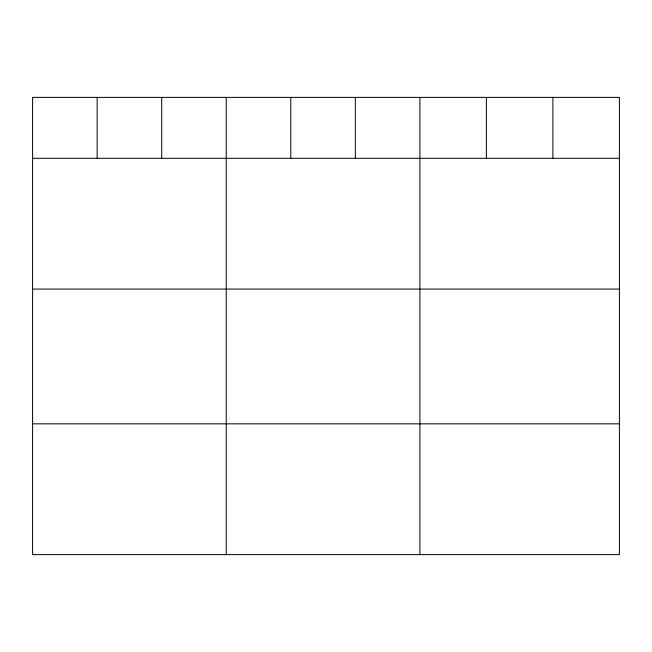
<?xml version="1.0" encoding="UTF-8"?>
<svg xmlns="http://www.w3.org/2000/svg" width="652" height="652" viewBox="0 0 652 652"><rect width="100%" height="100%" fill="white"/><g stroke="black" fill="none" stroke-linecap="round" stroke-linejoin="round"><path stroke-width="0.98" d="M619.4 158.306L619.4 554.616L32.6 554.616L32.6 97.384L619.4 97.384L619.4 158.306L32.6 158.306M32.6 289.089L619.4 289.089M32.6 423.833L619.4 423.833M552.896 97.384L552.896 158.306M486.392 97.384L486.392 158.306M419.888 97.384L419.888 554.616M355.34 97.384L355.34 158.306M290.792 97.384L290.792 158.306M226.244 97.384L226.244 554.616M161.696 97.384L161.696 158.306M97.148 97.384L97.148 158.306"/></g></svg>
